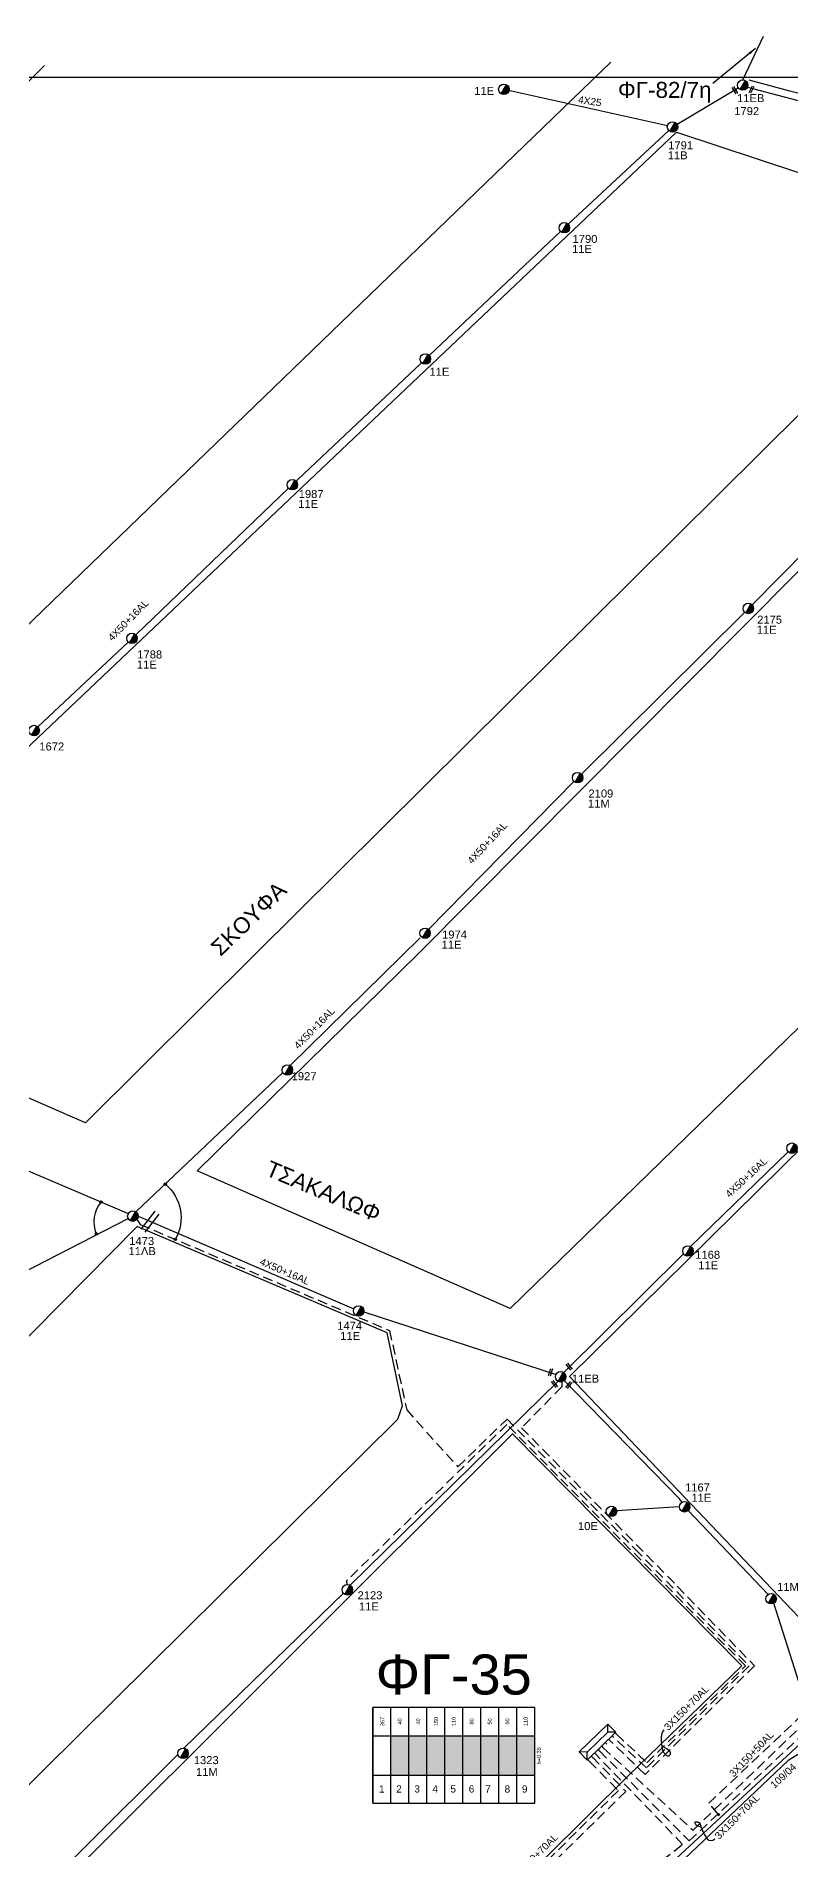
# Model space of a CAD drawing. Header units: millimetres. Extents: x -2238 to -1136, y 747 to 1272.
# Drawn here: x -1857.8 to -1761.1, y 1029.1 to 1261.7 of the extents above; entities that cross this region are included whole.
import ezdxf
from ezdxf.enums import TextEntityAlignment as Align

# ---------------------------------------------------------------- set-up
doc = ezdxf.new("R2010")
doc.units = ezdxf.units.MM
doc.linetypes.add('DASHED', pattern=[19.05, 12.7, -6.35])
for name, color, linetype in [('Άγνωστα', 7, 'Continuous'), ('Ασφαλειοκιβώτια Χ.Τ 9 αναχωρήσεων', 7, 'Continuous'), ('Γέφυρες Εναέριου Δικτύου', 7, 'Continuous'), ('Γυμνά εναέρια ΧΤ και ΦΟΠ (3Φ)   4x50+16AL', 7, 'Continuous'), ('Εναέρια παροχή ΧΤ 4x25', 7, 'SYN_LINE'), ('Επιγραφές - Σχήματα', 7, 'Continuous'), ('Καλώδια ΧΤ   3x150+50AL', 7, 'DASHED'), ('Καλώδια ΧΤ   3x150+70AL', 7, 'DASHED'), ('Μηχανική τομή', 7, 'Continuous'), ('Στύλος ΦΜ', 7, 'Continuous'), ('Στύλος ΦΜ @ 1', 7, 'Continuous'), ('Συνδέσεις', 7, 'Continuous'), ('Τομή', 7, 'Continuous'), ('Υποσταθμός πόλεως', 7, 'Continuous'), ('Υπόβαθρο ΔΕΗ', 7, 'Continuous'), ('Υπόγεια καλώδια Δικτύου ΧΤ και Παρ. ΧΤ - 3X150+70 AL', 7, 'DASHED')]:
    doc.layers.add(name, color=color, linetype=linetype)
doc.styles.get("Standard").update_dxf_attribs({"font": 'ARIAL.TTF'})
doc.linetypes.add('SYN_LINE', pattern='A,0.5,-0.0001,["/\\/\\/\\/",Standard,S=0.1,R=0,X=0,Y=-0.05],-0.25', length=0.7501)
doc.dimstyles.new('ISO-25', dxfattribs={"dimtxt": 2.5, "dimasz": 2.5, "dimexe": 1.25, "dimexo": 0.625, "dimtad": 1, "dimtxsty": 'Standard', "dimcen": 2.5, "dimadec": 0, "dimazin": 0, "dimtfac": 1, "dimtmove": 0, "dimatfit": 3, "dimfxl": 1, "dimarcsym": 0})

# ---------------------------------------------------------------- blocks, each defined once
blk = doc.blocks.new('ΥΠΑΡΧΩΝ ΤΣΙΜΕΝΤΕΝΙΟΣ ΣΤΥΛΟΣ')
at = {"layer": 'Στύλος ΦΜ'}
blk.add_hatch(color=256, dxfattribs=at).paths.add_polyline_path([(-1.29, -2.28, 0.574793), (2.62, 0, 0.268822), (1.3, 2.27)])
blk.add_line((-1.29, -2.28), (1.3, 2.27), dxfattribs=at)
blk.add_circle((0, 0), 2.62, dxfattribs=at)
at = {"layer": 'Στύλος ΦΜ', "flags": 4}
for tag, p in [('ΑΡΙΘΜΟΣ', (-4.68, 8.05)), ('ΤΥΠΟΣ', (-4.91, 3.03))]:
    blk.add_attdef(tag, p, '', height=4, dxfattribs=at)
blk = doc.blocks.new('ΤΟΜΗ')
at = {"layer": 'Τομή', "ltscale": 40}
for p, q in [((-5.68, 0), (5.68, 0)), ((5.68, -2.33), (-5.68, -2.33))]:
    blk.add_line(p, q, dxfattribs=at)
blk = doc.blocks.new('ΜΗΧΑΝΙΚΗ ΤΟΜΗ')
at = {"layer": 'Μηχανική τομή', "ltscale": 40}
for p, q in [((-1.89, 0.78), (1.89, 0.78)), ((1.89, 0), (-1.89, 0))]:
    blk.add_line(p, q, dxfattribs=at)
blk = doc.blocks.new('_ΣΥΝΔΕΣΗ')
at = {"layer": 'Συνδέσεις', "linetype": 'SYN_LINE', "ltscale": 40}
blk.add_hatch(color=256, dxfattribs=at).paths.add_polyline_path([(0.5, -0.01, 1), (-0.5, -0.01, 1)])
at = {"layer": 'Συνδέσεις'}
blk.add_circle((0, -0.01), 0.5, dxfattribs=at)
blk = doc.blocks.new('ΑΣΦΑΛΕΙΟΚΙΒΩΤΙΟ ΥΠΟΣΤΑΘΜΟΥ 9 ΑΝΑΧΩΡΗΣΕΩΝ')
at = {"layer": 'Ασφαλειοκιβώτια Χ.Τ 9 αναχωρήσεων', "ltscale": 40}
for p, q in [((-23.8, 40.36), (24.02, 40.36)), ((-9.72, 40.36), (-9.72, -40.64)), ((9.94, 40.36), (9.94, -40.64)), ((-23.8, 31.36), (24.02, 31.36)), ((-23.8, 22.36), (24.02, 22.36)), ((-23.8, 13.36), (24.02, 13.36)), ((-23.8, 4.36), (24.02, 4.36)), ((-23.8, -4.64), (24.02, -4.64)), ((-23.8, -13.64), (24.02, -13.64)), ((-23.8, -22.64), (24.02, -22.64)), ((-23.8, -31.64), (24.02, -31.64))]:
    blk.add_line(p, q, dxfattribs=at)
at = {"layer": 'Ασφαλειοκιβώτια Χ.Τ 9 αναχωρήσεων'}
blk.add_lwpolyline([(-23.8, -40.64), (24.02, -40.64), (24.02, 40.36), (-23.8, 40.36)], close=True, dxfattribs=at)
for s, p in [('1', (-18.45, 37.24)), ('2', (-18.45, 28.67)), ('3', (-18.45, 19.6)), ('4', (-18.45, 10.58)), ('5', (-18.45, 1.57)), ('6', (-18.45, -7.57)), ('7', (-18.45, -15.81)), ('8', (-18.45, -25.5)), ('9', (-18.45, -34.19))]:
    blk.add_text(s, height=3.6, rotation=270, dxfattribs=at).set_placement(p)
at = {"layer": 'Ασφαλειοκιβώτια Χ.Τ 9 αναχωρήσεων', "ltscale": 40}
for tag, height, p in [('ΟΝΟΜΑ', 5, (-0.16, 44.31)), ('ΚΕΙΜΕΝΟ 1', 2, (17.06, 35.59)), ('ΚΕΙΜΕΝΟ 2', 2, (17.06, 26.88)), ('ΚΕΙΜΕΝΟ 3', 2, (17.06, 17.69)), ('ΚΕΙΜΕΝΟ 4', 2, (17.06, 8.71)), ('ΚΕΙΜΕΝΟ 5', 2, (17.06, -0.13)), ('ΚΕΙΜΕΝΟ 6', 2, (17.06, -9.05)), ('ΚΕΙΜΕΝΟ 7', 2, (17.06, -18.13)), ('ΚΕΙΜΕΝΟ 8', 2, (17.06, -26.85)), ('ΚΕΙΜΕΝΟ 9', 2, (17.06, -35.99)), ('ΣΧ', 2, (-0.1, -42.64))]:
    blk.add_attdef(tag, text='', height=height, dxfattribs=at).set_placement(p, align=Align.MIDDLE_CENTER)
blk = doc.blocks.new('ΥΠΟΣΤΑΘΜΟΣ ΠΟΛΕΩΣ 9 ΑΝΑΧΩΡΗΣΕΩΝ')
at = {"layer": 'Υποσταθμός πόλεως', "ltscale": 40}
for p, q in [((-9.63, -2.82), (-9.63, -4)), ((-7.12, -2.82), (-7.12, -4)), ((-4.84, -2.82), (-4.84, -4)), ((-2.36, -2.82), (-2.36, -4)), ((0.09, -2.82), (0.09, -4)), ((2.55, -2.82), (2.55, -4)), ((5.02, -2.82), (5.02, -4)), ((7.48, -2.82), (7.48, -4)), ((9.61, -2.82), (9.61, -4))]:
    blk.add_line(p, q, dxfattribs=at)
blk.add_lwpolyline([(-10.02, 2.82), (10.02, 2.82), (10.02, -2.82), (-10.02, -2.82)], close=True, dxfattribs=at)
for points in [[(-7.21, 0), (-10.02, 2.82)], [(-10.02, -2.82), (-7.21, 0)], [(-7.21, 0), (7.21, 0)], [(7.21, 0), (10.02, 2.82)], [(10.02, -2.82), (7.21, 0)]]:
    blk.add_lwpolyline(points, dxfattribs=at)
at = {"layer": 'Υποσταθμός πόλεως', "linetype": 'SYN_LINE', "ltscale": 40, "flags": 1}
for tag, p in [('ΜΕΤΑΣΧΗΜΑΤΙΣΜΟΣ', (10.79, 1.71)), ('ΙΣΧΥΣ', (10.77, -1.08)), ('ΑΡΙΘΜΟΣ', (10.89, -3.8))]:
    blk.add_attdef(tag, p, '', height=1.8, dxfattribs=at)

msp = doc.modelspace()

# ---------------------------------------------------------------- hatches: boundary and pattern name
at = {"layer": 'Ασφαλειοκιβώτια Χ.Τ 9 αναχωρήσεων', "ltscale": 0.1}
h = msp.add_hatch(color=6, dxfattribs=at)
h.dxf.hatch_style = 1
h.paths.add_polyline_path([(-1812.38, 1043.74), (-1812.38, 1038.69), (-1810.07, 1038.69), (-1810.07, 1043.73)])
h = msp.add_hatch(color=30, dxfattribs=at)
h.dxf.hatch_style = 1
h.paths.add_polyline_path([(-1810.07, 1043.73), (-1810.07, 1038.69), (-1807.76, 1038.69), (-1807.76, 1043.73)])
h = msp.add_hatch(color=27, dxfattribs=at)
h.dxf.hatch_style = 1
h.paths.add_polyline_path([(-1807.76, 1043.73), (-1807.76, 1038.69), (-1805.45, 1038.69), (-1805.45, 1043.73)])
h = msp.add_hatch(color=173, dxfattribs=at)
h.dxf.hatch_style = 1
h.paths.add_polyline_path([(-1805.45, 1043.73), (-1805.45, 1038.69), (-1803.14, 1038.69), (-1803.14, 1043.73)])
h = msp.add_hatch(color=2, dxfattribs=at)
h.dxf.hatch_style = 1
h.paths.add_polyline_path([(-1803.14, 1043.73), (-1803.14, 1038.69), (-1800.83, 1038.69), (-1800.83, 1043.73)])
h = msp.add_hatch(color=1, dxfattribs=at)
h.dxf.hatch_style = 1
h.paths.add_polyline_path([(-1800.83, 1043.73), (-1800.83, 1038.69), (-1798.52, 1038.69), (-1798.52, 1043.73)])
h = msp.add_hatch(color=151, dxfattribs=at)
h.dxf.hatch_style = 1
h.paths.add_polyline_path([(-1798.52, 1043.73), (-1798.52, 1038.69), (-1796.21, 1038.69), (-1796.21, 1043.73)])
h = msp.add_hatch(color=85, dxfattribs=at)
h.dxf.hatch_style = 1
h.paths.add_polyline_path([(-1796.21, 1043.73), (-1796.21, 1038.69), (-1793.91, 1038.69), (-1793.9, 1043.73)])

# ---------------------------------------------------------------- linework, layer by layer
at = {"layer": 'Άγνωστα', "color": 27, "ltscale": 0.1}
msp.add_lwpolyline([(-1775.38, 1073.09), (-1783.41, 1072.58)], dxfattribs=at)
at = {"layer": 'Γέφυρες Εναέριου Δικτύου', "ltscale": 0.1}
for points in [[(-1841.31, 1114.46, -0.368427), (-1840.02, 1107.38, -0.861717)], [(-1849.54, 1112.18, 0.27232), (-1850.15, 1108.08, -0.123771)]]:
    msp.add_lwpolyline(points, format="xyb", dxfattribs=at)
at = {"layer": 'Γυμνά εναέρια ΧΤ και ΦΟΠ (3Φ)   4x50+16AL', "color": 2, "ltscale": 0.1}
msp.add_lwpolyline([(-1767.24, 1256.08), (-1764.59, 1261.65)], dxfattribs=at)
at = {"layer": 'Γυμνά εναέρια ΧΤ και ΦΟΠ (3Φ)   4x50+16AL', "color": 6, "ltscale": 0.1}
for points in [[(-1775.66, 1250.37), (-1767.82, 1255.06)], [(-1789.63, 1237.56), (-1776.73, 1249.57)], [(-1807.47, 1220.73), (-1790.61, 1236.64)], [(-1825.01, 1204.15), (-1808.44, 1219.8)], [(-1845.08, 1184.9), (-1825.49, 1203.69)], [(-1857.63, 1173.09), (-1846.05, 1183.98)], [(-1817.61, 1063.02), (-1790.93, 1089.18)], [(-1818.46, 1062.01), (-1818.46, 1062.01), (-1838.91, 1042.13)], [(-1839.68, 1041.33), (-1864.3, 1016.83)]]:
    msp.add_lwpolyline(points, dxfattribs=at)
at = {"layer": 'Γυμνά εναέρια ΧΤ και ΦΟΠ (3Φ)   4x50+16AL', "color": 85, "ltscale": 0.1}
msp.add_lwpolyline([(-1766.63, 1255.11), (-1739.24, 1247.92)], dxfattribs=at)
at = {"layer": 'Γυμνά εναέρια ΧΤ και ΦΟΠ (3Φ)   4x50+16AL', "color": 30, "ltscale": 0.1}
for points in [[(-1766.04, 1188.75), (-1744.77, 1210.23), (-1715.26, 1241.43)], [(-1787.94, 1167.05), (-1766.99, 1187.8)], [(-1807.53, 1147.13), (-1788.89, 1166.1)], [(-1825.3, 1129.68), (-1808.62, 1146.06)], [(-1845.06, 1110.9), (-1826.23, 1128.78)]]:
    msp.add_lwpolyline(points, dxfattribs=at)
at = {"layer": 'Γυμνά εναέρια ΧΤ και ΦΟΠ (3Φ)   4x50+16AL', "color": 5, "ltscale": 0.1}
for points in [[(-1871.44, 1121.5), (-1846.05, 1110.7)], [(-1881.91, 1091.63), (-1846.06, 1110.06)]]:
    msp.add_lwpolyline(points, dxfattribs=at)
at = {"layer": 'Γυμνά εναέρια ΧΤ και ΦΟΠ (3Φ)   4x50+16AL', "color": 27, "ltscale": 0.1}
for points in [[(-1773.93, 1106.48), (-1761.41, 1118.6)], [(-1844.79, 1110.36), (-1817.12, 1098.46)], [(-1790.19, 1090.29), (-1774.83, 1105.53)], [(-1815.84, 1098.08), (-1791.19, 1090.07)], [(-1775, 1073.69), (-1775.4, 1074.16), (-1790.13, 1089.28)], [(-1763.96, 1061.86), (-1774.24, 1072.6)], [(-1758.13, 1044.6), (-1758.26, 1045.02), (-1763.25, 1060.73)]]:
    msp.add_lwpolyline(points, dxfattribs=at)
at = {"layer": 'Γυμνά εναέρια ΧΤ και ΦΟΠ (3Φ)   4x50+16AL', "color": 151, "ltscale": 0.1}
msp.add_lwpolyline([(-1758.76, 1043.71), (-1776.88, 1026.98)], dxfattribs=at)
at = {"layer": 'Εναέρια παροχή ΧΤ 4x25', "color": 6, "linetype": 'SYN_LINE', "ltscale": 10}
msp.add_lwpolyline([(-1776.9, 1250.17), (-1797.27, 1254.69)], dxfattribs=at)
at = {"layer": 'Επιγραφές - Σχήματα', "ltscale": 0.1}
msp.add_lwpolyline([(-1243.78, 1256.38), (-2237.36, 1256.38), (-2237.36, 756.99), (-1243.78, 756.99)], close=True, dxfattribs=at)
for points in [[(-1777.63, 1042.46), (-1777.24, 1042.23), (-1776.95, 1042.03), (-1776.74, 1041.86), (-1776.61, 1041.72), (-1776.54, 1041.59), (-1776.52, 1041.49), (-1776.53, 1041.4), (-1776.55, 1041.32), (-1776.59, 1041.26), (-1776.63, 1041.2), (-1776.67, 1041.16), (-1776.72, 1041.13), (-1776.77, 1041.11), (-1776.82, 1041.11), (-1776.88, 1041.12), (-1776.94, 1041.14), (-1777.01, 1041.18), (-1777.07, 1041.23), (-1777.14, 1041.29), (-1777.21, 1041.37), (-1777.27, 1041.45), (-1777.33, 1041.54), (-1777.38, 1041.63), (-1777.43, 1041.73), (-1777.47, 1041.82), (-1777.5, 1041.93), (-1777.53, 1042.04), (-1777.55, 1042.16), (-1777.58, 1042.28), (-1777.59, 1042.43), (-1777.61, 1042.58), (-1777.63, 1042.76), (-1777.65, 1042.95), (-1777.66, 1043.16), (-1777.67, 1043.38), (-1777.66, 1043.6), (-1777.62, 1043.83), (-1777.56, 1044.06), (-1777.47, 1044.27), (-1777.33, 1044.48)], [(-1772.63, 1032.02), (-1772.83, 1032.08), (-1772.99, 1032.14), (-1773.11, 1032.21), (-1773.2, 1032.28), (-1773.27, 1032.35), (-1773.31, 1032.41), (-1773.34, 1032.47), (-1773.36, 1032.53), (-1773.36, 1032.57), (-1773.36, 1032.61), (-1773.36, 1032.64), (-1773.34, 1032.66), (-1773.32, 1032.67), (-1773.29, 1032.68), (-1773.26, 1032.68), (-1773.22, 1032.68), (-1773.18, 1032.68), (-1773.13, 1032.68), (-1773.08, 1032.67), (-1773.03, 1032.66), (-1772.98, 1032.65), (-1772.93, 1032.64), (-1772.89, 1032.63), (-1772.86, 1032.62), (-1772.83, 1032.62), (-1772.81, 1032.61), (-1772.79, 1032.61), (-1772.78, 1032.6), (-1772.77, 1032.58), (-1772.76, 1032.57), (-1772.76, 1032.54), (-1772.75, 1032.51), (-1772.74, 1032.47), (-1772.72, 1032.41), (-1772.7, 1032.34), (-1772.67, 1032.25), (-1772.63, 1032.13), (-1772.57, 1031.97), (-1772.49, 1031.79), (-1772.4, 1031.56), (-1772.28, 1031.3), (-1772.14, 1031.02), (-1771.98, 1030.75), (-1771.79, 1030.52), (-1771.58, 1030.35), (-1771.35, 1030.28), (-1771.08, 1030.32), (-1770.8, 1030.5)]]:
    msp.add_lwpolyline(points, dxfattribs=at)
at = {"layer": 'Καλώδια ΧΤ   3x150+50AL', "color": 30, "linetype": 'DASHED', "ltscale": 0.1}
msp.add_lwpolyline([(-1844.94, 1109.95), (-1844.52, 1109.3), (-1812.54, 1095.7), (-1810.34, 1085.51), (-1803.77, 1078.21), (-1797.47, 1084.33), (-1781.03, 1067.66), (-1766.43, 1052.69), (-1779.6, 1039.61), (-1783.78, 1043.51)], dxfattribs=at)
at = {"layer": 'Καλώδια ΧΤ   3x150+50AL', "color": 27, "linetype": 'DASHED', "ltscale": 0.1}
msp.add_lwpolyline([(-1790.46, 1089.1), (-1790.46, 1089.1), (-1790.46, 1088.46), (-1795.6, 1083.21), (-1775.63, 1062.9), (-1765.74, 1052.69), (-1779.77, 1038.76), (-1784.27, 1043.11)], dxfattribs=at)
at = {"layer": 'Καλώδια ΧΤ   3x150+50AL', "color": 6, "linetype": 'DASHED', "ltscale": 0.1}
msp.add_lwpolyline([(-1783.41, 1043.92), (-1779.53, 1040.26), (-1766.89, 1052.69), (-1797.5, 1083.64), (-1818.04, 1063.59), (-1818, 1063.11)], dxfattribs=at)
at = {"layer": 'Καλώδια ΧΤ   3x150+50AL', "color": 2, "linetype": 'DASHED', "ltscale": 0.1}
for points in [[(-1770.35, 1033.62), (-1770.43, 1033.72), (-1771.6, 1035.07), (-1753.58, 1052.11), (-1750.53, 1049.16), (-1749.91, 1048.35), (-1748.93, 1048.42)], [(-1785.59, 1041.76), (-1774.11, 1030.24), (-1759.13, 1044.28), (-1758.74, 1044.2)]]:
    msp.add_lwpolyline(points, dxfattribs=at)
at = {"layer": 'Καλώδια ΧΤ   3x150+70AL', "color": 173, "linetype": 'DASHED', "ltscale": 0.1}
msp.add_lwpolyline([(-1785.14, 1042.19), (-1773.61, 1031.62), (-1752.2, 1052.19), (-1752.06, 1052.01)], dxfattribs=at)
at = {"layer": 'Καλώδια ΧΤ   3x150+70AL', "color": 151, "linetype": 'DASHED', "ltscale": 0.1}
msp.add_lwpolyline([(-1777.51, 1027.18), (-1777.56, 1027.77), (-1774.95, 1029.8), (-1786.05, 1041.31)], dxfattribs=at)
at = {"layer": 'Υπόβαθρο ΔΕΗ', "ltscale": 0.1}
for points in [[(-1856.77, 1257.91), (-1892.85, 1221.67), (-1940.86, 1172.96), (-1939.36, 1163.13), (-1903.02, 1144.65), (-1883, 1162.98), (-1784.14, 1258.32)], [(-1689.01, 1258.26), (-1690.27, 1236.83), (-1709.82, 1241.5), (-1722.75, 1244.91), (-1742.41, 1249.89), (-1761.2, 1254.61), (-1766.42, 1256.01)], [(-1844.86, 1109.06), (-1921.35, 1031.65), (-1893.31, 1003.31), (-1811.46, 1084.33), (-1810.87, 1086.03), (-1812.83, 1095.38), (-1844.89, 1109.03)], [(-1796.72, 1082.49), (-1884.55, 994.86), (-1856.15, 964.99), (-1781.89, 1038.63), (-1767.36, 1052.7), (-1796.83, 1082.49)]]:
    msp.add_lwpolyline(points, dxfattribs=at)
for points in [[(-1829.77, 1143.96), (-1851.54, 1122.33), (-1851.54, 1122.33), (-1886.34, 1137.48), (-1885.2, 1144.03), (-1884.96, 1145.84), (-1775.75, 1249.37), (-1754.77, 1242.45), (-1743.31, 1229.73)], [(-1750.32, 1144.03), (-1797.08, 1098.52), (-1837.23, 1116.15), (-1808.82, 1144.03), (-1732.46, 1220.83), (-1703.53, 1190.86)], [(-1794.61, 1009.09), (-1797.28, 1006.51), (-1797.84, 1004.58), (-1797.84, 1003.18), (-1797.49, 1001.56), (-1769.18, 971.7), (-1766.76, 970.61), (-1764.77, 970.61), (-1763.15, 971.26), (-1761.74, 972.83), (-1726.7, 1007.71), (-1725.8, 1009.09), (-1725.8, 1011.02), (-1726.79, 1013.24), (-1727.93, 1014.71), (-1756.1, 1041.47), (-1757.95, 1041.7), (-1759.81, 1041.54), (-1761.43, 1040.56)]]:
    msp.add_lwpolyline(points, close=True, dxfattribs=at)
at = {"layer": 'Υπόβαθρο ΔΕΗ', "lineweight": -2, "ltscale": 0.1}
msp.add_lwpolyline([(-1760.04, 1058.92), (-1665, 1151.16), (-1695.77, 1182.16), (-1789.47, 1089.79), (-1760.04, 1058.92)], dxfattribs=at)
at = {"layer": 'Υπόγεια καλώδια Δικτύου ΧΤ και Παρ. ΧΤ - 3X150+70 AL', "color": 85, "linetype": 'DASHED', "ltscale": 0.1}
msp.add_lwpolyline([(-1786.53, 1040.97), (-1782.23, 1036.6), (-1810.26, 1009.09), (-1854.77, 965.14), (-1847.68, 957.86), (-1846.19, 957.86), (-1845.34, 957.5), (-1845.34, 956.67), (-1845.84, 955.8), (-1846.39, 955.36), (-1828.57, 936.84), (-1828.57, 935.71), (-1826.6, 934.08), (-1825.99, 934.08), (-1813.68, 921.38)], dxfattribs=at)
at = {"layer": 'Υπόγεια καλώδια Δικτύου ΧΤ και Παρ. ΧΤ - 3X150+70 AL', "color": 1, "linetype": 'DASHED', "ltscale": 0.1}
msp.add_lwpolyline([(-1786.93, 1040.46), (-1783.19, 1036.69), (-1811.25, 1009.09), (-1814.75, 1005.35), (-1814.75, 1005.35), (-1815.52, 1004.67), (-1815.52, 1004.67), (-1841.47, 979.18), (-1848.29, 986.03)], dxfattribs=at)

# ---------------------------------------------------------------- block references
at = {"layer": 'Ασφαλειοκιβώτια Χ.Τ 9 αναχωρήσεων', "ltscale": 0.1}
ref = msp.add_blockref('ΑΣΦΑΛΕΙΟΚΙΒΩΤΙΟ ΥΠΟΣΤΑΘΜΟΥ 9 ΑΝΑΧΩΡΗΣΕΩΝ', (-1804.33, 1041.18), dxfattribs=dict(at, xscale=0.256585782176314, yscale=0.256585782176314, zscale=0.256585782176314, rotation=89.9858647448501))
ref.add_attrib('ΣΧ', 'h=0.39', dxfattribs={"ltscale": 40, "height": 0.513, "rotation": 89.9859}).set_placement((-1793.39, 1041.15), align=Align.MIDDLE_CENTER)
ref.add_attrib('ΚΕΙΜΕΝΟ 2', '40', dxfattribs={"ltscale": 40, "height": 0.513, "rotation": 89.9859}).set_placement((-1811.23, 1045.56), align=Align.MIDDLE_CENTER)
ref.add_attrib('ΚΕΙΜΕΝΟ 1', '367', dxfattribs={"ltscale": 40, "height": 0.513, "rotation": 89.9859}).set_placement((-1813.46, 1045.56), align=Align.MIDDLE_CENTER)
ref.add_attrib('ΚΕΙΜΕΝΟ 3', '40', dxfattribs={"ltscale": 40, "height": 0.513, "rotation": 89.9859}).set_placement((-1808.87, 1045.56), align=Align.MIDDLE_CENTER)
ref.add_attrib('ΚΕΙΜΕΝΟ 4', '150', dxfattribs={"ltscale": 40, "height": 0.513, "rotation": 89.9859}).set_placement((-1806.57, 1045.56), align=Align.MIDDLE_CENTER)
ref.add_attrib('ΚΕΙΜΕΝΟ 5', '110', dxfattribs={"ltscale": 40, "height": 0.513, "rotation": 89.9859}).set_placement((-1804.3, 1045.56), align=Align.MIDDLE_CENTER)
ref.add_attrib('ΚΕΙΜΕΝΟ 6', '80', dxfattribs={"ltscale": 40, "height": 0.513, "rotation": 89.9859}).set_placement((-1802.01, 1045.56), align=Align.MIDDLE_CENTER)
ref.add_attrib('ΚΕΙΜΕΝΟ 7', '50', dxfattribs={"ltscale": 40, "height": 0.513, "rotation": 89.9859}).set_placement((-1799.68, 1045.56), align=Align.MIDDLE_CENTER)
ref.add_attrib('ΚΕΙΜΕΝΟ 8', '50', dxfattribs={"ltscale": 40, "height": 0.513, "rotation": 89.9859}).set_placement((-1797.44, 1045.56), align=Align.MIDDLE_CENTER)
ref.add_attrib('ΚΕΙΜΕΝΟ 9', '110', dxfattribs={"ltscale": 40, "height": 0.513, "rotation": 89.9859}).set_placement((-1795.1, 1045.56), align=Align.MIDDLE_CENTER)
at = {"layer": 'Μηχανική τομή', "ltscale": 0.1}
for p, xscale, yscale, zscale, rotation in [((-1768.17, 1254.79), 0.2565857821764729, 0.2565857821764729, 0.2565857821764729, 122.1511972387494), ((-1766.02, 1254.79), 0.2565857821765264, 0.2565857821765264, 0.2565857821765264, 62.69221674166852), ((-1791.8, 1090.31), 0.2565857821764554, 0.2565857821764554, 0.2565857821764554, 72.39161894784806), ((-1789.42, 1091.11), 0.2565857821765261, 0.2565857821765261, 0.2565857821765261, 126.3223586532413), ((-1791.3, 1088.88), 0.2565857821765261, 0.2565857821765261, 0.2565857821765261, 126.3223586532413), ((-1789.46, 1088.63), 0.2565857821764624, 0.2565857821764624, 0.2565857821764624, 51.41210610212304)]:
    msp.add_blockref('ΜΗΧΑΝΙΚΗ ΤΟΜΗ', p, dxfattribs=dict(at, xscale=xscale, yscale=yscale, zscale=zscale, rotation=rotation))
at = {"layer": 'Στύλος ΦΜ @ 1', "ltscale": 0.1}
ref = msp.add_blockref('ΥΠΑΡΧΩΝ ΤΣΙΜΕΝΤΕΝΙΟΣ ΣΤΥΛΟΣ', (-1767.24, 1255.4), dxfattribs=dict(at, xscale=0.2565857821764941, yscale=0.2565857821764941, zscale=0.2565857821764941))
ref.add_attrib('ΤΥΠΟΣ', '1792', (-1768.33, 1251.55), dxfattribs={"layer": 'Στύλος ΦΜ', "height": 1.026, "flags": 4})
ref.add_attrib('ΑΡΙΘΜΟΣ', '11EB', (-1767.97, 1253.21), dxfattribs={"layer": 'Στύλος ΦΜ', "height": 1.026, "flags": 4})
ref = msp.add_blockref('ΥΠΑΡΧΩΝ ΤΣΙΜΕΝΤΕΝΙΟΣ ΣΤΥΛΟΣ', (-1797.88, 1254.85), dxfattribs=dict(at, xscale=0.2565857821764941, yscale=0.2565857821764941, zscale=0.2565857821764941))
ref.add_attrib('ΤΥΠΟΣ', '11E', (-1801.67, 1254.14), dxfattribs={"layer": 'Στύλος ΦΜ', "height": 1.026, "flags": 4})
ref = msp.add_blockref('ΥΠΑΡΧΩΝ ΤΣΙΜΕΝΤΕΝΙΟΣ ΣΤΥΛΟΣ', (-1776.24, 1250.03), dxfattribs=dict(at, xscale=0.2565857821764941, yscale=0.2565857821764941, zscale=0.2565857821764941))
ref.add_attrib('ΤΥΠΟΣ', '11B', (-1776.86, 1245.87), dxfattribs={"layer": 'Στύλος ΦΜ', "height": 1.026, "flags": 4})
ref.add_attrib('ΑΡΙΘΜΟΣ', '1791', (-1776.8, 1247.16), dxfattribs={"layer": 'Στύλος ΦΜ', "height": 1.026, "flags": 4})
ref = msp.add_blockref('ΥΠΑΡΧΩΝ ΤΣΙΜΕΝΤΕΝΙΟΣ ΣΤΥΛΟΣ', (-1790.12, 1237.1), dxfattribs=dict(at, xscale=0.2565857821764941, yscale=0.2565857821764941, zscale=0.2565857821764941))
ref.add_attrib('ΤΥΠΟΣ', '11E', (-1789.13, 1233.87), dxfattribs={"layer": 'Στύλος ΦΜ', "height": 1.026, "flags": 4})
ref.add_attrib('ΑΡΙΘΜΟΣ', '1790', (-1789.07, 1235.16), dxfattribs={"layer": 'Στύλος ΦΜ', "height": 1.026, "flags": 4})
ref = msp.add_blockref('ΥΠΑΡΧΩΝ ΤΣΙΜΕΝΤΕΝΙΟΣ ΣΤΥΛΟΣ', (-1807.95, 1220.27), dxfattribs=dict(at, xscale=0.2565857821764941, yscale=0.2565857821764941, zscale=0.2565857821764941))
ref.add_attrib('ΤΥΠΟΣ', '11E', (-1807.42, 1218.12), dxfattribs={"layer": 'Στύλος ΦΜ', "height": 1.026, "flags": 4})
ref = msp.add_blockref('ΥΠΑΡΧΩΝ ΤΣΙΜΕΝΤΕΝΙΟΣ ΣΤΥΛΟΣ', (-1825.01, 1204.15), dxfattribs=dict(at, xscale=0.2565857821764941, yscale=0.2565857821764941, zscale=0.2565857821764941))
ref.add_attrib('ΤΥΠΟΣ', '11E', (-1824.25, 1201.16), dxfattribs={"layer": 'Στύλος ΦΜ', "height": 1.026, "flags": 4})
ref.add_attrib('ΑΡΙΘΜΟΣ', '1987', (-1824.19, 1202.45), dxfattribs={"layer": 'Στύλος ΦΜ', "height": 1.026, "flags": 4})
ref = msp.add_blockref('ΥΠΑΡΧΩΝ ΤΣΙΜΕΝΤΕΝΙΟΣ ΣΤΥΛΟΣ', (-1766.52, 1188.28), dxfattribs=dict(at, xscale=0.2565857821764941, yscale=0.2565857821764941, zscale=0.2565857821764941))
ref.add_attrib('ΤΥΠΟΣ', '11E', (-1765.45, 1185.04), dxfattribs={"layer": 'Στύλος ΦΜ', "height": 1.026, "flags": 4})
ref.add_attrib('ΑΡΙΘΜΟΣ', '2175', (-1765.39, 1186.33), dxfattribs={"layer": 'Στύλος ΦΜ', "height": 1.026, "flags": 4})
ref = msp.add_blockref('ΥΠΑΡΧΩΝ ΤΣΙΜΕΝΤΕΝΙΟΣ ΣΤΥΛΟΣ', (-1845.57, 1184.44), dxfattribs=dict(at, xscale=0.2565857821764941, yscale=0.2565857821764941, zscale=0.2565857821764941))
ref.add_attrib('ΤΥΠΟΣ', '11E', (-1844.95, 1180.58), dxfattribs={"layer": 'Στύλος ΦΜ', "height": 1.026, "flags": 4})
ref.add_attrib('ΑΡΙΘΜΟΣ', '1788', (-1844.89, 1181.87), dxfattribs={"layer": 'Στύλος ΦΜ', "height": 1.026, "flags": 4})
ref = msp.add_blockref('ΥΠΑΡΧΩΝ ΤΣΙΜΕΝΤΕΝΙΟΣ ΣΤΥΛΟΣ', (-1858.12, 1172.63), dxfattribs=dict(at, xscale=0.2565857821764941, yscale=0.2565857821764941, zscale=0.2565857821764941))
ref.add_attrib('ΤΥΠΟΣ', '1672', (-1857.45, 1170.07), dxfattribs={"layer": 'Στύλος ΦΜ', "height": 1.026, "flags": 4})
ref = msp.add_blockref('ΥΠΑΡΧΩΝ ΤΣΙΜΕΝΤΕΝΙΟΣ ΣΤΥΛΟΣ', (-1788.42, 1166.58), dxfattribs=dict(at, xscale=0.2565857821764941, yscale=0.2565857821764941, zscale=0.2565857821764941))
ref.add_attrib('ΤΥΠΟΣ', '11M', (-1787.09, 1162.75), dxfattribs={"layer": 'Στύλος ΦΜ', "height": 1.026, "flags": 4})
ref.add_attrib('ΑΡΙΘΜΟΣ', '2109', (-1787.03, 1164.04), dxfattribs={"layer": 'Στύλος ΦΜ', "height": 1.026, "flags": 4})
ref = msp.add_blockref('ΥΠΑΡΧΩΝ ΤΣΙΜΕΝΤΕΝΙΟΣ ΣΤΥΛΟΣ', (-1807.98, 1146.63), dxfattribs=dict(at, xscale=0.2565857821764941, yscale=0.2565857821764941, zscale=0.2565857821764941))
ref.add_attrib('ΤΥΠΟΣ', '11E', (-1805.86, 1144.66), dxfattribs={"layer": 'Στύλος ΦΜ', "height": 1.026, "flags": 4})
ref.add_attrib('ΑΡΙΘΜΟΣ', '1974', (-1805.8, 1145.95), dxfattribs={"layer": 'Στύλος ΦΜ', "height": 1.026, "flags": 4})
ref = msp.add_blockref('ΥΠΑΡΧΩΝ ΤΣΙΜΕΝΤΕΝΙΟΣ ΣΤΥΛΟΣ', (-1825.64, 1129.1), dxfattribs=dict(at, xscale=0.2565857821764941, yscale=0.2565857821764941, zscale=0.2565857821764941))
ref.add_attrib('ΤΥΠΟΣ', '1927', (-1825.09, 1127.79), dxfattribs={"layer": 'Στύλος ΦΜ', "height": 1.026, "flags": 4})
ref = msp.add_blockref('ΥΠΑΡΧΩΝ ΤΣΙΜΕΝΤΕΝΙΟΣ ΣΤΥΛΟΣ', (-1760.93, 1119.07), dxfattribs=dict(at, xscale=0.2565857821764941, yscale=0.2565857821764941, zscale=0.2565857821764941))
ref.add_attrib('ΤΥΠΟΣ', '1573', (-1759.83, 1117.99), dxfattribs={"layer": 'Στύλος ΦΜ', "height": 1.026, "flags": 4})
ref.add_attrib('ΑΡΙΘΜΟΣ', '12M', (-1759.45, 1116.58), dxfattribs={"layer": 'Στύλος ΦΜ', "height": 1.026, "flags": 4})
ref = msp.add_blockref('ΥΠΑΡΧΩΝ ΤΣΙΜΕΝΤΕΝΙΟΣ ΣΤΥΛΟΣ', (-1845.46, 1110.36), dxfattribs=dict(at, xscale=0.2565857821764941, yscale=0.2565857821764941, zscale=0.2565857821764941))
ref.add_attrib('ΤΥΠΟΣ', '1473', (-1845.92, 1106.66), dxfattribs={"layer": 'Στύλος ΦΜ', "height": 1.026, "flags": 4})
ref.add_attrib('ΑΡΙΘΜΟΣ', '11ΛB', (-1846.02, 1105.36), dxfattribs={"layer": 'Στύλος ΦΜ', "height": 1.026, "flags": 4})
ref = msp.add_blockref('ΥΠΑΡΧΩΝ ΤΣΙΜΕΝΤΕΝΙΟΣ ΣΤΥΛΟΣ', (-1774.27, 1105.89), dxfattribs=dict(at, xscale=0.2565857821764941, yscale=0.2565857821764941, zscale=0.2565857821764941))
ref.add_attrib('ΤΥΠΟΣ', '1168', (-1773.33, 1104.89), dxfattribs={"layer": 'Στύλος ΦΜ', "height": 1.026, "flags": 4})
ref.add_attrib('ΑΡΙΘΜΟΣ', '11E', (-1772.94, 1103.55), dxfattribs={"layer": 'Στύλος ΦΜ', "height": 1.026, "flags": 4})
ref = msp.add_blockref('ΥΠΑΡΧΩΝ ΤΣΙΜΕΝΤΕΝΙΟΣ ΣΤΥΛΟΣ', (-1816.5, 1098.2), dxfattribs=dict(at, xscale=0.2565857821764941, yscale=0.2565857821764941, zscale=0.2565857821764941))
ref.add_attrib('ΤΥΠΟΣ', '1474', (-1819.25, 1095.79), dxfattribs={"layer": 'Στύλος ΦΜ', "height": 1.026, "flags": 4})
ref.add_attrib('ΑΡΙΘΜΟΣ', '11E', (-1818.87, 1094.48), dxfattribs={"layer": 'Στύλος ΦΜ', "height": 1.026, "flags": 4})
ref = msp.add_blockref('ΥΠΑΡΧΩΝ ΤΣΙΜΕΝΤΕΝΙΟΣ ΣΤΥΛΟΣ', (-1790.6, 1089.76), dxfattribs=dict(at, xscale=0.2565857821764941, yscale=0.2565857821764941, zscale=0.2565857821764941))
ref.add_attrib('ΤΥΠΟΣ', '11EB', (-1789.16, 1089.01), dxfattribs={"layer": 'Στύλος ΦΜ', "height": 1.026, "flags": 4})
ref = msp.add_blockref('ΥΠΑΡΧΩΝ ΤΣΙΜΕΝΤΕΝΙΟΣ ΣΤΥΛΟΣ', (-1774.7, 1073.09), dxfattribs=dict(at, xscale=0.2565857821764941, yscale=0.2565857821764941, zscale=0.2565857821764941))
ref.add_attrib('ΤΥΠΟΣ', '1167', (-1774.64, 1075.05), dxfattribs={"layer": 'Στύλος ΦΜ', "height": 1.026, "flags": 4})
ref.add_attrib('ΑΡΙΘΜΟΣ', '11E', (-1773.82, 1073.73), dxfattribs={"layer": 'Στύλος ΦΜ', "height": 1.026, "flags": 4})
ref = msp.add_blockref('ΥΠΑΡΧΩΝ ΤΣΙΜΕΝΤΕΝΙΟΣ ΣΤΥΛΟΣ', (-1784.08, 1072.5), dxfattribs=dict(at, xscale=0.2565857821764941, yscale=0.2565857821764941, zscale=0.2565857821764941))
ref.add_attrib('ΤΥΠΟΣ', '10E', (-1788.37, 1070.11), dxfattribs={"layer": 'Στύλος ΦΜ', "height": 1.026, "flags": 4})
ref = msp.add_blockref('ΥΠΑΡΧΩΝ ΤΣΙΜΕΝΤΕΝΙΟΣ ΣΤΥΛΟΣ', (-1817.95, 1062.44), dxfattribs=dict(at, xscale=0.2565857821764941, yscale=0.2565857821764941, zscale=0.2565857821764941))
ref.add_attrib('ΤΥΠΟΣ', '2123', (-1816.64, 1061.23), dxfattribs={"layer": 'Στύλος ΦΜ', "height": 1.026, "flags": 4})
ref.add_attrib('ΑΡΙΘΜΟΣ', '11E', (-1816.47, 1059.79), dxfattribs={"layer": 'Στύλος ΦΜ', "height": 1.026, "flags": 4})
ref = msp.add_blockref('ΥΠΑΡΧΩΝ ΤΣΙΜΕΝΤΕΝΙΟΣ ΣΤΥΛΟΣ', (-1763.6, 1061.3), dxfattribs=dict(at, xscale=0.2565857821764941, yscale=0.2565857821764941, zscale=0.2565857821764941))
ref.add_attrib('ΤΥΠΟΣ', '11M', (-1762.83, 1062.31), dxfattribs={"layer": 'Στύλος ΦΜ', "height": 1.026, "flags": 4})
ref = msp.add_blockref('ΥΠΑΡΧΩΝ ΤΣΙΜΕΝΤΕΝΙΟΣ ΣΤΥΛΟΣ', (-1839.02, 1041.47), dxfattribs=dict(at, xscale=0.2565857821764941, yscale=0.2565857821764941, zscale=0.2565857821764941))
ref.add_attrib('ΤΥΠΟΣ', '1323', (-1837.64, 1040.09), dxfattribs={"layer": 'Στύλος ΦΜ', "height": 1.026, "flags": 4})
ref.add_attrib('ΑΡΙΘΜΟΣ', '11M', (-1837.36, 1038.57), dxfattribs={"layer": 'Στύλος ΦΜ', "height": 1.026, "flags": 4})
at = {"layer": 'Συνδέσεις', "xscale": 0.3079029386117929, "yscale": 0.3079029386117929, "zscale": 0.3548076403074907}
for p in [(-1841.31, 1114.46), (-1849.53, 1112.19), (-1850.15, 1108.09), (-1840.02, 1107.38)]:
    msp.add_blockref('_ΣΥΝΔΕΣΗ', p, dxfattribs=at)
at = {"layer": 'Συνδέσεις', "ltscale": 0.1, "xscale": 0.2565857821764941, "yscale": 0.2565857821764941, "zscale": 0.2565857821764941}
msp.add_blockref('_ΣΥΝΔΕΣΗ', (-1770.35, 1033.63), dxfattribs=at)
msp.add_blockref('_ΣΥΝΔΕΣΗ', (-1770.35, 1033.63), dxfattribs=at)
at = {"layer": 'Τομή', "ltscale": 0.1, "xscale": 0.2565857821765707, "yscale": 0.2565857821765707, "zscale": 0.2565857821765707, "rotation": 231.9055144949118}
msp.add_blockref('ΤΟΜΗ', (-1843.02, 1109.47), dxfattribs=at)
at = {"layer": 'Υποσταθμός πόλεως', "xscale": 0.2565857821764431, "yscale": 0.2565857821764431, "zscale": 0.2565857821764431, "rotation": 44.06583803351656}
msp.add_blockref('ΥΠΟΣΤΑΘΜΟΣ ΠΟΛΕΩΣ 9 ΑΝΑΧΩΡΗΣΕΩΝ', (-1785.87, 1042.92), dxfattribs=at)

# ---------------------------------------------------------------- texts
at = {"layer": 'Γυμνά εναέρια ΧΤ και ΦΟΠ (3Φ)   4x50+16AL', "color": 7, "ltscale": 0.1, "char_height": 0.924, "width": 86.4036, "attachment_point": 1}
for insert, rotation in [((-1848.76, 1184.68), 45.6376), ((-1802.66, 1156.06), 46.9944), ((-1824.89, 1132.36), 45.6978), ((-1769.57, 1113.34), 43.1717), ((-1828.91, 1105.03), 336.8189)]:
    msp.add_mtext('4X50+16AL', dxfattribs=dict(at, insert=insert, rotation=rotation))
at = {"layer": 'Εναέρια παροχή ΧΤ 4x25', "color": 7, "linetype": 'DASHED', "ltscale": 0.1, "insert": (-1788.27, 1254.02), "char_height": 0.924, "width": 86.4036, "attachment_point": 1, "rotation": 351.3546}
msp.add_mtext('4X25', dxfattribs=at)
at = {"layer": 'Επιγραφές - Σχήματα', "ltscale": 0.1, "insert": (-1777.25, 1254.47), "char_height": 2.053, "width": 8.7846, "attachment_point": 5}
msp.add_mtext('ΦΓ-82/7η', dxfattribs=at)
at = {"layer": 'Επιγραφές - Σχήματα', "ltscale": 0.1, "char_height": 2.053, "attachment_point": 5}
for s, insert, rotation in [('ΣΚΟΥΦΑ', (-1830.6, 1148.49), 44.0255), ('ΤΣΑΚΑΛΩΦ', (-1821.01, 1113.55), 337.0623)]:
    msp.add_mtext(s, dxfattribs=dict(at, insert=insert, rotation=rotation))
at = {"layer": 'Επιγραφές - Σχήματα', "insert": (-1814.33, 1054.15), "char_height": 5.132, "width": 10.2087, "attachment_point": 1}
msp.add_mtext('ΦΓ-35', dxfattribs=at)
at = {"layer": 'Επιγραφές - Σχήματα', "ltscale": 0.1, "insert": (-1763.8, 1037.59), "char_height": 0.924, "width": 2.4947, "attachment_point": 1, "rotation": 43.0286}
msp.add_mtext('109/04', dxfattribs=at)
at = {"layer": 'Καλώδια ΧΤ   3x150+50AL', "color": 7, "linetype": 'DASHED', "ltscale": 0.1, "insert": (-1769.08, 1038.99), "char_height": 0.924, "width": 86.4036, "attachment_point": 1, "rotation": 46.0824}
msp.add_mtext('3X150+50AL', dxfattribs=at)
at = {"layer": 'Καλώδια ΧΤ   3x150+70AL', "color": 7, "linetype": 'DASHED', "ltscale": 0.1, "char_height": 0.924, "width": 86.4036, "attachment_point": 1, "rotation": 45.1048}
for insert in [(-1777.44, 1044.97), (-1770.93, 1031.02)]:
    msp.add_mtext('3X150+70AL', dxfattribs=dict(at, insert=insert))
at = {"layer": 'Υπόγεια καλώδια Δικτύου ΧΤ και Παρ. ΧΤ - 3X150+70 AL', "linetype": 'DASHED', "ltscale": 0.1, "insert": (-1796.81, 1025.96), "char_height": 0.924, "width": 86.4036, "attachment_point": 1, "rotation": 45.1048}
msp.add_mtext('3X150+70AL', dxfattribs=at)

# ---------------------------------------------------------------- leaders
at = {"layer": 'Επιγραφές - Σχήματα', "ltscale": 40}
msp.add_leader([(-1765.61, 1260.09), (-1771.06, 1255.59)], dimstyle='ISO-25', override={"dimasz": 1, "dimtad": 0}, dxfattribs=at)

doc.saveas('drawing.dxf')
